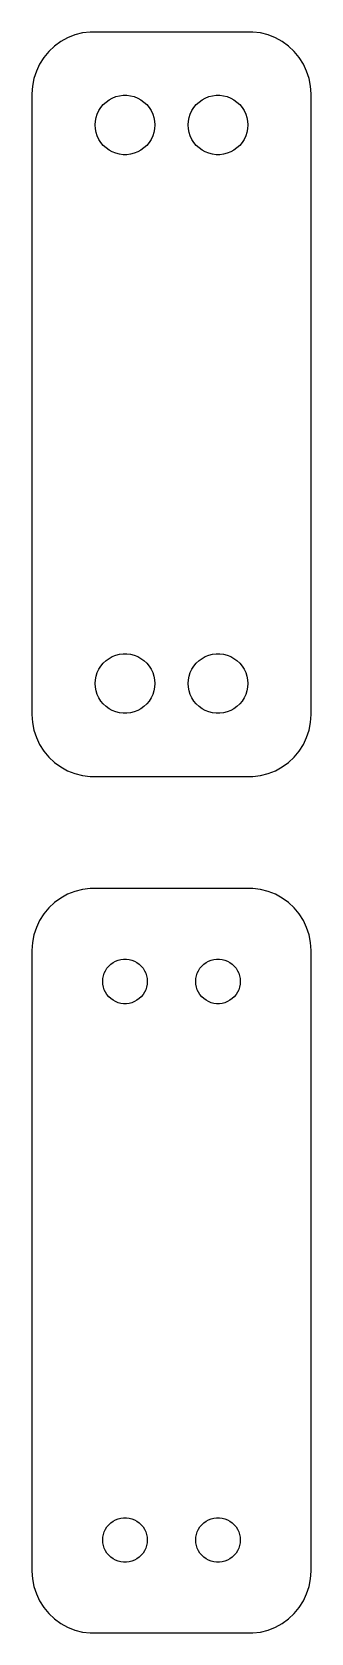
# Model space of a CAD drawing. Header units: metres. Extents: x -11 to 11, y 39 to 168.
import ezdxf

# ---------------------------------------------------------------- set-up
doc = ezdxf.new("R2010")
doc.units = ezdxf.units.M

msp = doc.modelspace()

# ---------------------------------------------------------------- linework, layer by layer
for p, q in [((-7.79507, 167.755), (-8.37889, 167.524)), ((-7.1869, 167.911), (-7.79507, 167.755)), ((-6.56395, 167.99), (-7.1869, 167.911)), ((6.56395, 167.99), (-6.56395, 167.99)), ((7.1869, 167.911), (6.56395, 167.99)), ((7.79507, 167.755), (7.1869, 167.911)), ((8.37889, 167.524), (7.79507, 167.755)), ((-9.89484, 166.423), (-10.2951, 165.939)), ((-9.43712, 166.853), (-9.89484, 166.423)), ((-8.92912, 167.222), (-9.43712, 166.853)), ((-8.37889, 167.524), (-8.92912, 167.222)), ((8.92912, 167.222), (8.37889, 167.524)), ((9.43712, 166.853), (8.92912, 167.222)), ((9.89484, 166.423), (9.43712, 166.853)), ((10.2951, 165.939), (9.89484, 166.423)), ((-10.6315, 165.409), (-10.8989, 164.841)), ((-10.2951, 165.939), (-10.6315, 165.409)), ((10.6315, 165.409), (10.2951, 165.939)), ((10.8989, 164.841), (10.6315, 165.409)), ((-11.0929, 164.243), (-11.2106, 163.627)), ((-10.8989, 164.841), (-11.0929, 164.243)), ((11.0929, 164.243), (10.8989, 164.841)), ((11.2106, 163.627), (11.0929, 164.243)), ((-11.2106, 163.627), (-11.25, 163)), ((-11.25, 163), (-11.25, 113)), ((-5.27982, 162.349), (-5.03598, 162.526)), ((-5.03598, 162.526), (-4.77187, 162.672)), ((-4.77187, 162.672), (-4.49164, 162.783)), ((-4.49164, 162.783), (-4.19971, 162.857)), ((-4.19971, 162.857), (-3.9007, 162.895)), ((-3.9007, 162.895), (-3.59929, 162.895)), ((-3.59929, 162.895), (-3.30028, 162.857)), ((-3.30028, 162.857), (-3.00835, 162.783)), ((-3.00835, 162.783), (-2.72812, 162.672)), ((-2.72812, 162.672), (-2.464, 162.526)), ((-2.464, 162.526), (-2.22017, 162.349)), ((2.22017, 162.349), (2.464, 162.526)), ((2.464, 162.526), (2.72812, 162.672)), ((2.72812, 162.672), (3.00835, 162.783)), ((3.00835, 162.783), (3.30028, 162.857)), ((3.30028, 162.857), (3.59929, 162.895)), ((3.59929, 162.895), (3.9007, 162.895)), ((3.9007, 162.895), (4.19971, 162.857)), ((4.19971, 162.857), (4.49164, 162.783)), ((4.49164, 162.783), (4.77187, 162.672)), ((4.77187, 162.672), (5.03598, 162.526)), ((5.03598, 162.526), (5.27982, 162.349)), ((11.25, 163), (11.2106, 163.627)), ((11.25, 113), (11.25, 163)), ((-6.07458, 161.097), (-5.98146, 161.383)), ((-5.98146, 161.383), (-5.85313, 161.656)), ((-5.85313, 161.656), (-5.69164, 161.911)), ((-5.69164, 161.911), (-5.49951, 162.143)), ((-5.49951, 162.143), (-5.27982, 162.349)), ((-2.22017, 162.349), (-2.00047, 162.143)), ((-2.00047, 162.143), (-1.80835, 161.911)), ((-1.80835, 161.911), (-1.64685, 161.656)), ((-1.64685, 161.656), (-1.51852, 161.383)), ((-1.51852, 161.383), (-1.4254, 161.097)), ((1.4254, 161.097), (1.51852, 161.383)), ((1.51852, 161.383), (1.64685, 161.656)), ((1.64685, 161.656), (1.80835, 161.911)), ((1.80835, 161.911), (2.00047, 162.143)), ((2.00047, 162.143), (2.22017, 162.349)), ((5.27982, 162.349), (5.49951, 162.143)), ((5.49951, 162.143), (5.69164, 161.911)), ((5.69164, 161.911), (5.85313, 161.656)), ((5.85313, 161.656), (5.98146, 161.383)), ((5.98146, 161.383), (6.07458, 161.097)), ((-6.14999, 160.5), (-6.13107, 160.801)), ((-6.13107, 160.199), (-6.14999, 160.5)), ((-6.13107, 160.801), (-6.07458, 161.097)), ((-6.07458, 159.903), (-6.13107, 160.199)), ((-1.4254, 161.097), (-1.36891, 160.801)), ((-1.36891, 160.199), (-1.4254, 159.903)), ((-1.36891, 160.801), (-1.34999, 160.5)), ((-1.34999, 160.5), (-1.36891, 160.199)), ((1.34999, 160.5), (1.36891, 160.801)), ((1.36891, 160.199), (1.34999, 160.5)), ((1.36891, 160.801), (1.4254, 161.097)), ((1.4254, 159.903), (1.36891, 160.199)), ((6.07458, 161.097), (6.13107, 160.801)), ((6.13107, 160.199), (6.07458, 159.903)), ((6.13107, 160.801), (6.14999, 160.5)), ((6.14999, 160.5), (6.13107, 160.199)), ((-5.98146, 159.617), (-6.07458, 159.903)), ((-5.85313, 159.344), (-5.98146, 159.617)), ((-5.69164, 159.089), (-5.85313, 159.344)), ((-5.49951, 158.857), (-5.69164, 159.089)), ((-5.27982, 158.651), (-5.49951, 158.857)), ((-5.03598, 158.474), (-5.27982, 158.651)), ((-2.22017, 158.651), (-2.464, 158.474)), ((-2.00047, 158.857), (-2.22017, 158.651)), ((-1.80835, 159.089), (-2.00047, 158.857)), ((-1.64685, 159.344), (-1.80835, 159.089)), ((-1.51852, 159.617), (-1.64685, 159.344)), ((-1.4254, 159.903), (-1.51852, 159.617)), ((1.51852, 159.617), (1.4254, 159.903)), ((1.64685, 159.344), (1.51852, 159.617)), ((1.80835, 159.089), (1.64685, 159.344)), ((2.00047, 158.857), (1.80835, 159.089)), ((2.22017, 158.651), (2.00047, 158.857)), ((2.464, 158.474), (2.22017, 158.651)), ((5.27982, 158.651), (5.03598, 158.474)), ((5.49951, 158.857), (5.27982, 158.651)), ((5.69164, 159.089), (5.49951, 158.857)), ((5.85313, 159.344), (5.69164, 159.089)), ((5.98146, 159.617), (5.85313, 159.344)), ((6.07458, 159.903), (5.98146, 159.617)), ((-4.77187, 158.328), (-5.03598, 158.474)), ((-4.49164, 158.217), (-4.77187, 158.328)), ((-4.19971, 158.143), (-4.49164, 158.217)), ((-3.9007, 158.105), (-4.19971, 158.143)), ((-3.59929, 158.105), (-3.9007, 158.105)), ((-3.30028, 158.143), (-3.59929, 158.105)), ((-3.00835, 158.217), (-3.30028, 158.143)), ((-2.72812, 158.328), (-3.00835, 158.217)), ((-2.464, 158.474), (-2.72812, 158.328)), ((2.72812, 158.328), (2.464, 158.474)), ((3.00835, 158.217), (2.72812, 158.328)), ((3.30028, 158.143), (3.00835, 158.217)), ((3.59929, 158.105), (3.30028, 158.143)), ((3.9007, 158.105), (3.59929, 158.105)), ((4.19971, 158.143), (3.9007, 158.105)), ((4.49164, 158.217), (4.19971, 158.143)), ((4.77187, 158.328), (4.49164, 158.217)), ((5.03598, 158.474), (4.77187, 158.328)), ((-5.27982, 117.349), (-5.03598, 117.526)), ((-5.03598, 117.526), (-4.77187, 117.672)), ((-4.77187, 117.672), (-4.49164, 117.783)), ((-4.49164, 117.783), (-4.19971, 117.857)), ((-4.19971, 117.857), (-3.9007, 117.895)), ((-3.9007, 117.895), (-3.59929, 117.895)), ((-3.59929, 117.895), (-3.30028, 117.857)), ((-3.30028, 117.857), (-3.00835, 117.783)), ((-3.00835, 117.783), (-2.72812, 117.672)), ((-2.72812, 117.672), (-2.464, 117.526)), ((-2.464, 117.526), (-2.22017, 117.349)), ((2.22017, 117.349), (2.464, 117.526)), ((2.464, 117.526), (2.72812, 117.672)), ((2.72812, 117.672), (3.00835, 117.783)), ((3.00835, 117.783), (3.30028, 117.857)), ((3.30028, 117.857), (3.59929, 117.895)), ((3.59929, 117.895), (3.9007, 117.895)), ((3.9007, 117.895), (4.19971, 117.857)), ((4.19971, 117.857), (4.49164, 117.783)), ((4.49164, 117.783), (4.77187, 117.672)), ((4.77187, 117.672), (5.03598, 117.526)), ((5.03598, 117.526), (5.27982, 117.349)), ((-6.13107, 115.801), (-6.07458, 116.097)), ((-6.07458, 116.097), (-5.98146, 116.383)), ((-5.98146, 116.383), (-5.85313, 116.656)), ((-5.85313, 116.656), (-5.69164, 116.911)), ((-5.69164, 116.911), (-5.49951, 117.143)), ((-5.49951, 117.143), (-5.27982, 117.349)), ((-2.22017, 117.349), (-2.00047, 117.143)), ((-2.00047, 117.143), (-1.80835, 116.911)), ((-1.80835, 116.911), (-1.64685, 116.656)), ((-1.64685, 116.656), (-1.51852, 116.383)), ((-1.51852, 116.383), (-1.4254, 116.097)), ((-1.4254, 116.097), (-1.36891, 115.801)), ((1.36891, 115.801), (1.4254, 116.097)), ((1.4254, 116.097), (1.51852, 116.383)), ((1.51852, 116.383), (1.64685, 116.656)), ((1.64685, 116.656), (1.80835, 116.911)), ((1.80835, 116.911), (2.00047, 117.143)), ((2.00047, 117.143), (2.22017, 117.349)), ((5.27982, 117.349), (5.49951, 117.143)), ((5.49951, 117.143), (5.69164, 116.911)), ((5.69164, 116.911), (5.85313, 116.656)), ((5.85313, 116.656), (5.98146, 116.383)), ((5.98146, 116.383), (6.07458, 116.097)), ((6.07458, 116.097), (6.13107, 115.801)), ((-6.14999, 115.5), (-6.13107, 115.801)), ((-6.13107, 115.199), (-6.14999, 115.5)), ((-6.07458, 114.903), (-6.13107, 115.199)), ((-5.98146, 114.617), (-6.07458, 114.903)), ((-1.4254, 114.903), (-1.51852, 114.617)), ((-1.36891, 115.199), (-1.4254, 114.903)), ((-1.36891, 115.801), (-1.34999, 115.5)), ((-1.34999, 115.5), (-1.36891, 115.199)), ((1.34999, 115.5), (1.36891, 115.801)), ((1.36891, 115.199), (1.34999, 115.5)), ((1.4254, 114.903), (1.36891, 115.199)), ((1.51852, 114.617), (1.4254, 114.903)), ((6.07458, 114.903), (5.98146, 114.617)), ((6.13107, 115.199), (6.07458, 114.903)), ((6.13107, 115.801), (6.14999, 115.5)), ((6.14999, 115.5), (6.13107, 115.199)), ((-5.85313, 114.344), (-5.98146, 114.617)), ((-5.69164, 114.089), (-5.85313, 114.344)), ((-5.49951, 113.857), (-5.69164, 114.089)), ((-5.27982, 113.651), (-5.49951, 113.857)), ((-5.03598, 113.474), (-5.27982, 113.651)), ((-2.22017, 113.651), (-2.464, 113.474)), ((-2.00047, 113.857), (-2.22017, 113.651)), ((-1.80835, 114.089), (-2.00047, 113.857)), ((-1.64685, 114.344), (-1.80835, 114.089)), ((-1.51852, 114.617), (-1.64685, 114.344)), ((1.64685, 114.344), (1.51852, 114.617)), ((1.80835, 114.089), (1.64685, 114.344)), ((2.00047, 113.857), (1.80835, 114.089)), ((2.22017, 113.651), (2.00047, 113.857)), ((2.464, 113.474), (2.22017, 113.651)), ((5.27982, 113.651), (5.03598, 113.474)), ((5.49951, 113.857), (5.27982, 113.651)), ((5.69164, 114.089), (5.49951, 113.857)), ((5.85313, 114.344), (5.69164, 114.089)), ((5.98146, 114.617), (5.85313, 114.344)), ((-11.25, 113), (-11.2106, 112.373)), ((-11.2106, 112.373), (-11.0929, 111.757)), ((-4.77187, 113.328), (-5.03598, 113.474)), ((-4.49164, 113.217), (-4.77187, 113.328)), ((-4.19971, 113.143), (-4.49164, 113.217)), ((-3.9007, 113.105), (-4.19971, 113.143)), ((-3.59929, 113.105), (-3.9007, 113.105)), ((-3.30028, 113.143), (-3.59929, 113.105)), ((-3.00835, 113.217), (-3.30028, 113.143)), ((-2.72812, 113.328), (-3.00835, 113.217)), ((-2.464, 113.474), (-2.72812, 113.328)), ((2.72812, 113.328), (2.464, 113.474)), ((3.00835, 113.217), (2.72812, 113.328)), ((3.30028, 113.143), (3.00835, 113.217)), ((3.59929, 113.105), (3.30028, 113.143)), ((3.9007, 113.105), (3.59929, 113.105)), ((4.19971, 113.143), (3.9007, 113.105)), ((4.49164, 113.217), (4.19971, 113.143)), ((4.77187, 113.328), (4.49164, 113.217)), ((5.03598, 113.474), (4.77187, 113.328)), ((11.0929, 111.757), (11.2106, 112.373)), ((11.2106, 112.373), (11.25, 113)), ((-11.0929, 111.757), (-10.8989, 111.159)), ((-10.8989, 111.159), (-10.6315, 110.591)), ((10.6315, 110.591), (10.8989, 111.159)), ((10.8989, 111.159), (11.0929, 111.757)), ((-10.6315, 110.591), (-10.2951, 110.061)), ((-10.2951, 110.061), (-9.89484, 109.577)), ((9.89484, 109.577), (10.2951, 110.061)), ((10.2951, 110.061), (10.6315, 110.591)), ((-9.89484, 109.577), (-9.43712, 109.147)), ((-9.43712, 109.147), (-8.92912, 108.778)), ((-8.92912, 108.778), (-8.37889, 108.476)), ((-8.37889, 108.476), (-7.79507, 108.245)), ((7.79507, 108.245), (8.37889, 108.476)), ((8.37889, 108.476), (8.92912, 108.778)), ((8.92912, 108.778), (9.43712, 109.147)), ((9.43712, 109.147), (9.89484, 109.577)), ((-7.79507, 108.245), (-7.1869, 108.089)), ((-7.1869, 108.089), (-6.56395, 108.01)), ((-6.56395, 108.01), (6.56395, 108.01)), ((6.56395, 108.01), (7.1869, 108.089)), ((7.1869, 108.089), (7.79507, 108.245)), ((-8.92912, 98.2216), (-9.43712, 97.8526)), ((-8.37889, 98.5241), (-8.92912, 98.2216)), ((-7.79507, 98.7553), (-8.37889, 98.5241)), ((-7.1869, 98.9114), (-7.79507, 98.7553)), ((-6.56395, 98.9901), (-7.1869, 98.9114)), ((6.56395, 98.9901), (-6.56395, 98.9901)), ((7.1869, 98.9114), (6.56395, 98.9901)), ((7.79507, 98.7553), (7.1869, 98.9114)), ((8.37889, 98.5241), (7.79507, 98.7553)), ((8.92912, 98.2216), (8.37889, 98.5241)), ((9.43712, 97.8526), (8.92912, 98.2216)), ((-10.2951, 96.9389), (-10.6315, 96.4088)), ((-9.89484, 97.4227), (-10.2951, 96.9389)), ((-9.43712, 97.8526), (-9.89484, 97.4227)), ((9.89484, 97.4227), (9.43712, 97.8526)), ((10.2951, 96.9389), (9.89484, 97.4227)), ((10.6315, 96.4088), (10.2951, 96.9389)), ((-10.8989, 95.8406), (-11.0929, 95.2434)), ((-10.6315, 96.4088), (-10.8989, 95.8406)), ((10.8989, 95.8406), (10.6315, 96.4088)), ((11.0929, 95.2434), (10.8989, 95.8406)), ((-11.2106, 94.6267), (-11.25, 94)), ((-11.0929, 95.2434), (-11.2106, 94.6267)), ((11.2106, 94.6267), (11.0929, 95.2434)), ((11.25, 94), (11.2106, 94.6267)), ((-11.25, 94), (-11.25, 44)), ((-5.06213, 92.7322), (-4.89735, 92.8869)), ((-4.89735, 92.8869), (-4.71448, 93.0198)), ((-4.71448, 93.0198), (-4.51639, 93.1287)), ((-4.51639, 93.1287), (-4.30623, 93.2119)), ((-4.30623, 93.2119), (-4.08728, 93.2681)), ((-4.08728, 93.2681), (-3.86302, 93.2964)), ((-3.86302, 93.2964), (-3.63696, 93.2964)), ((-3.63696, 93.2964), (-3.4127, 93.2681)), ((-3.4127, 93.2681), (-3.19376, 93.2119)), ((-3.19376, 93.2119), (-2.9836, 93.1287)), ((-2.9836, 93.1287), (-2.78551, 93.0198)), ((-2.78551, 93.0198), (-2.60263, 92.8869)), ((-2.60263, 92.8869), (-2.43785, 92.7322)), ((2.43785, 92.7322), (2.60263, 92.8869)), ((2.60263, 92.8869), (2.78551, 93.0198)), ((2.78551, 93.0198), (2.9836, 93.1287)), ((2.9836, 93.1287), (3.19376, 93.2119)), ((3.19376, 93.2119), (3.4127, 93.2681)), ((3.4127, 93.2681), (3.63696, 93.2964)), ((3.63696, 93.2964), (3.86302, 93.2964)), ((3.86302, 93.2964), (4.08728, 93.2681)), ((4.08728, 93.2681), (4.30623, 93.2119)), ((4.30623, 93.2119), (4.51639, 93.1287)), ((4.51639, 93.1287), (4.71448, 93.0198)), ((4.71448, 93.0198), (4.89735, 92.8869)), ((4.89735, 92.8869), (5.06213, 92.7322)), ((11.25, 44), (11.25, 94)), ((-5.54999, 91.5), (-5.5358, 91.7256)), ((-5.5358, 91.7256), (-5.49344, 91.9476)), ((-5.49344, 91.9476), (-5.42358, 92.1626)), ((-5.42358, 92.1626), (-5.32735, 92.3672)), ((-5.32735, 92.3672), (-5.20622, 92.558)), ((-5.20622, 92.558), (-5.06213, 92.7322)), ((-2.43785, 92.7322), (-2.29376, 92.558)), ((-2.29376, 92.558), (-2.17264, 92.3672)), ((-2.17264, 92.3672), (-2.0764, 92.1626)), ((-2.0764, 92.1626), (-2.00655, 91.9476)), ((-2.00655, 91.9476), (-1.96419, 91.7256)), ((-1.96419, 91.7256), (-1.95, 91.5)), ((1.95, 91.5), (1.96419, 91.7256)), ((1.96419, 91.7256), (2.00655, 91.9476)), ((2.00655, 91.9476), (2.0764, 92.1626)), ((2.0764, 92.1626), (2.17264, 92.3672)), ((2.17264, 92.3672), (2.29376, 92.558)), ((2.29376, 92.558), (2.43785, 92.7322)), ((5.06213, 92.7322), (5.20622, 92.558)), ((5.20622, 92.558), (5.32735, 92.3672)), ((5.32735, 92.3672), (5.42358, 92.1626)), ((5.42358, 92.1626), (5.49344, 91.9476)), ((5.49344, 91.9476), (5.5358, 91.7256)), ((5.5358, 91.7256), (5.54999, 91.5)), ((-5.5358, 91.2744), (-5.54999, 91.5)), ((-5.49344, 91.0524), (-5.5358, 91.2744)), ((-5.42358, 90.8374), (-5.49344, 91.0524)), ((-5.32735, 90.6328), (-5.42358, 90.8374)), ((-5.20622, 90.442), (-5.32735, 90.6328)), ((-5.06213, 90.2678), (-5.20622, 90.442)), ((-2.29376, 90.442), (-2.43785, 90.2678)), ((-2.17264, 90.6328), (-2.29376, 90.442)), ((-2.0764, 90.8374), (-2.17264, 90.6328)), ((-2.00655, 91.0524), (-2.0764, 90.8374)), ((-1.96419, 91.2744), (-2.00655, 91.0524)), ((-1.95, 91.5), (-1.96419, 91.2744)), ((1.96419, 91.2744), (1.95, 91.5)), ((2.00655, 91.0524), (1.96419, 91.2744)), ((2.0764, 90.8374), (2.00655, 91.0524)), ((2.17264, 90.6328), (2.0764, 90.8374)), ((2.29376, 90.442), (2.17264, 90.6328)), ((2.43785, 90.2678), (2.29376, 90.442)), ((5.20622, 90.442), (5.06213, 90.2678)), ((5.32735, 90.6328), (5.20622, 90.442)), ((5.42358, 90.8374), (5.32735, 90.6328)), ((5.49344, 91.0524), (5.42358, 90.8374)), ((5.5358, 91.2744), (5.49344, 91.0524)), ((5.54999, 91.5), (5.5358, 91.2744)), ((-4.89735, 90.1131), (-5.06213, 90.2678)), ((-4.71448, 89.9802), (-4.89735, 90.1131)), ((-4.51639, 89.8713), (-4.71448, 89.9802)), ((-4.30623, 89.7881), (-4.51639, 89.8713)), ((-4.08728, 89.7319), (-4.30623, 89.7881)), ((-3.86302, 89.7036), (-4.08728, 89.7319)), ((-3.63696, 89.7036), (-3.86302, 89.7036)), ((-3.4127, 89.7319), (-3.63696, 89.7036)), ((-3.19376, 89.7881), (-3.4127, 89.7319)), ((-2.9836, 89.8713), (-3.19376, 89.7881)), ((-2.78551, 89.9802), (-2.9836, 89.8713)), ((-2.60263, 90.1131), (-2.78551, 89.9802)), ((-2.43785, 90.2678), (-2.60263, 90.1131)), ((2.60263, 90.1131), (2.43785, 90.2678)), ((2.78551, 89.9802), (2.60263, 90.1131)), ((2.9836, 89.8713), (2.78551, 89.9802)), ((3.19376, 89.7881), (2.9836, 89.8713)), ((3.4127, 89.7319), (3.19376, 89.7881)), ((3.63696, 89.7036), (3.4127, 89.7319)), ((3.86302, 89.7036), (3.63696, 89.7036)), ((4.08728, 89.7319), (3.86302, 89.7036)), ((4.30623, 89.7881), (4.08728, 89.7319)), ((4.51639, 89.8713), (4.30623, 89.7881)), ((4.71448, 89.9802), (4.51639, 89.8713)), ((4.89735, 90.1131), (4.71448, 89.9802)), ((5.06213, 90.2678), (4.89735, 90.1131)), ((-5.20622, 47.558), (-5.06213, 47.7322)), ((-5.06213, 47.7322), (-4.89735, 47.8869)), ((-4.89735, 47.8869), (-4.71448, 48.0198)), ((-4.71448, 48.0198), (-4.51639, 48.1287)), ((-4.51639, 48.1287), (-4.30623, 48.2119)), ((-4.30623, 48.2119), (-4.08728, 48.2681)), ((-4.08728, 48.2681), (-3.86302, 48.2964)), ((-3.86302, 48.2964), (-3.63696, 48.2964)), ((-3.63696, 48.2964), (-3.4127, 48.2681)), ((-3.4127, 48.2681), (-3.19376, 48.2119)), ((-3.19376, 48.2119), (-2.9836, 48.1287)), ((-2.9836, 48.1287), (-2.78551, 48.0198)), ((-2.78551, 48.0198), (-2.60263, 47.8869)), ((-2.60263, 47.8869), (-2.43785, 47.7322)), ((-2.43785, 47.7322), (-2.29376, 47.558)), ((2.29376, 47.558), (2.43785, 47.7322)), ((2.43785, 47.7322), (2.60263, 47.8869)), ((2.60263, 47.8869), (2.78551, 48.0198)), ((2.78551, 48.0198), (2.9836, 48.1287)), ((2.9836, 48.1287), (3.19376, 48.2119)), ((3.19376, 48.2119), (3.4127, 48.2681)), ((3.4127, 48.2681), (3.63696, 48.2964)), ((3.63696, 48.2964), (3.86302, 48.2964)), ((3.86302, 48.2964), (4.08728, 48.2681)), ((4.08728, 48.2681), (4.30623, 48.2119)), ((4.30623, 48.2119), (4.51639, 48.1287)), ((4.51639, 48.1287), (4.71448, 48.0198)), ((4.71448, 48.0198), (4.89735, 47.8869)), ((4.89735, 47.8869), (5.06213, 47.7322)), ((5.06213, 47.7322), (5.20622, 47.558)), ((-5.54999, 46.5), (-5.5358, 46.7256)), ((-5.5358, 46.2744), (-5.54999, 46.5)), ((-5.5358, 46.7256), (-5.49344, 46.9476)), ((-5.49344, 46.9476), (-5.42358, 47.1626)), ((-5.42358, 47.1626), (-5.32735, 47.3672)), ((-5.32735, 47.3672), (-5.20622, 47.558)), ((-2.29376, 47.558), (-2.17264, 47.3672)), ((-2.17264, 47.3672), (-2.0764, 47.1626)), ((-2.0764, 47.1626), (-2.00655, 46.9476)), ((-2.00655, 46.9476), (-1.96419, 46.7256)), ((-1.96419, 46.7256), (-1.95, 46.5)), ((-1.95, 46.5), (-1.96419, 46.2744)), ((1.95, 46.5), (1.96419, 46.7256)), ((1.96419, 46.2744), (1.95, 46.5)), ((1.96419, 46.7256), (2.00655, 46.9476)), ((2.00655, 46.9476), (2.0764, 47.1626)), ((2.0764, 47.1626), (2.17264, 47.3672)), ((2.17264, 47.3672), (2.29376, 47.558)), ((5.20622, 47.558), (5.32735, 47.3672)), ((5.32735, 47.3672), (5.42358, 47.1626)), ((5.42358, 47.1626), (5.49344, 46.9476)), ((5.49344, 46.9476), (5.5358, 46.7256)), ((5.5358, 46.7256), (5.54999, 46.5)), ((5.54999, 46.5), (5.5358, 46.2744)), ((-5.49344, 46.0524), (-5.5358, 46.2744)), ((-5.42358, 45.8374), (-5.49344, 46.0524)), ((-5.32735, 45.6328), (-5.42358, 45.8374)), ((-5.20622, 45.442), (-5.32735, 45.6328)), ((-5.06213, 45.2678), (-5.20622, 45.442)), ((-4.89735, 45.1131), (-5.06213, 45.2678)), ((-2.43785, 45.2678), (-2.60263, 45.1131)), ((-2.29376, 45.442), (-2.43785, 45.2678)), ((-2.17264, 45.6328), (-2.29376, 45.442)), ((-2.0764, 45.8374), (-2.17264, 45.6328)), ((-2.00655, 46.0524), (-2.0764, 45.8374)), ((-1.96419, 46.2744), (-2.00655, 46.0524)), ((2.00655, 46.0524), (1.96419, 46.2744)), ((2.0764, 45.8374), (2.00655, 46.0524)), ((2.17264, 45.6328), (2.0764, 45.8374)), ((2.29376, 45.442), (2.17264, 45.6328)), ((2.43785, 45.2678), (2.29376, 45.442)), ((2.60263, 45.1131), (2.43785, 45.2678)), ((5.06213, 45.2678), (4.89735, 45.1131)), ((5.20622, 45.442), (5.06213, 45.2678)), ((5.32735, 45.6328), (5.20622, 45.442)), ((5.42358, 45.8374), (5.32735, 45.6328)), ((5.49344, 46.0524), (5.42358, 45.8374)), ((5.5358, 46.2744), (5.49344, 46.0524)), ((-11.25, 44), (-11.2106, 43.3733)), ((-4.71448, 44.9802), (-4.89735, 45.1131)), ((-4.51639, 44.8713), (-4.71448, 44.9802)), ((-4.30623, 44.7881), (-4.51639, 44.8713)), ((-4.08728, 44.7319), (-4.30623, 44.7881)), ((-3.86302, 44.7036), (-4.08728, 44.7319)), ((-3.63696, 44.7036), (-3.86302, 44.7036)), ((-3.4127, 44.7319), (-3.63696, 44.7036)), ((-3.19376, 44.7881), (-3.4127, 44.7319)), ((-2.9836, 44.8713), (-3.19376, 44.7881)), ((-2.78551, 44.9802), (-2.9836, 44.8713)), ((-2.60263, 45.1131), (-2.78551, 44.9802)), ((2.78551, 44.9802), (2.60263, 45.1131)), ((2.9836, 44.8713), (2.78551, 44.9802)), ((3.19376, 44.7881), (2.9836, 44.8713)), ((3.4127, 44.7319), (3.19376, 44.7881)), ((3.63696, 44.7036), (3.4127, 44.7319)), ((3.86302, 44.7036), (3.63696, 44.7036)), ((4.08728, 44.7319), (3.86302, 44.7036)), ((4.30623, 44.7881), (4.08728, 44.7319)), ((4.51639, 44.8713), (4.30623, 44.7881)), ((4.71448, 44.9802), (4.51639, 44.8713)), ((4.89735, 45.1131), (4.71448, 44.9802)), ((11.2106, 43.3733), (11.25, 44)), ((-11.2106, 43.3733), (-11.0929, 42.7566)), ((-11.0929, 42.7566), (-10.8989, 42.1594)), ((10.8989, 42.1594), (11.0929, 42.7566)), ((11.0929, 42.7566), (11.2106, 43.3733)), ((-10.8989, 42.1594), (-10.6315, 41.5912)), ((-10.6315, 41.5912), (-10.2951, 41.0611)), ((10.2951, 41.0611), (10.6315, 41.5912)), ((10.6315, 41.5912), (10.8989, 42.1594)), ((-10.2951, 41.0611), (-9.89484, 40.5773)), ((-9.89484, 40.5773), (-9.43712, 40.1474)), ((-9.43712, 40.1474), (-8.92912, 39.7784)), ((8.92912, 39.7784), (9.43712, 40.1474)), ((9.43712, 40.1474), (9.89484, 40.5773)), ((9.89484, 40.5773), (10.2951, 41.0611)), ((-8.92912, 39.7784), (-8.37889, 39.4759)), ((-8.37889, 39.4759), (-7.79507, 39.2447)), ((-7.79507, 39.2447), (-7.1869, 39.0886)), ((-7.1869, 39.0886), (-6.56395, 39.0099)), ((-6.56395, 39.0099), (6.56395, 39.0099)), ((6.56395, 39.0099), (7.1869, 39.0886)), ((7.1869, 39.0886), (7.79507, 39.2447)), ((7.79507, 39.2447), (8.37889, 39.4759)), ((8.37889, 39.4759), (8.92912, 39.7784))]:
    msp.add_line(p, q)

doc.saveas('drawing.dxf')
